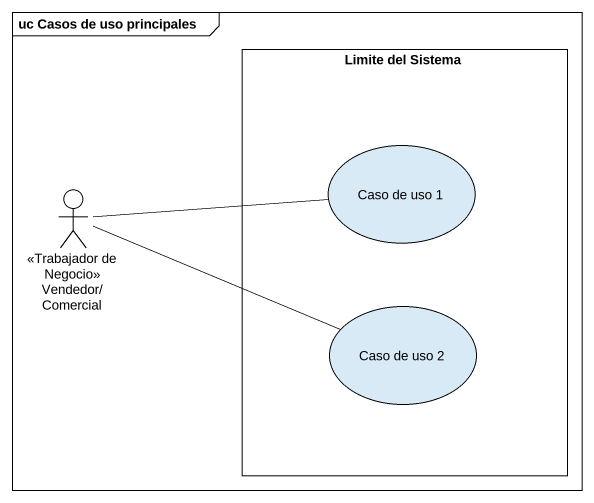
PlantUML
@startuml
mainframe uc Casos de uso principales
rectangle "Limite del Sistema" as Limite_del_Sistema {
  usecase "Caso de uso 1" as Caso_de_uso_1
  usecase "Caso de uso 2" as Caso_de_uso_2
}
actor "<<Trabajador de Negocio>> Vendedor/Comercial" as Trabajador_de_Negocio
Trabajador_de_Negocio -right- Caso_de_uso_1
Trabajador_de_Negocio -right- Caso_de_uso_2
@enduml
